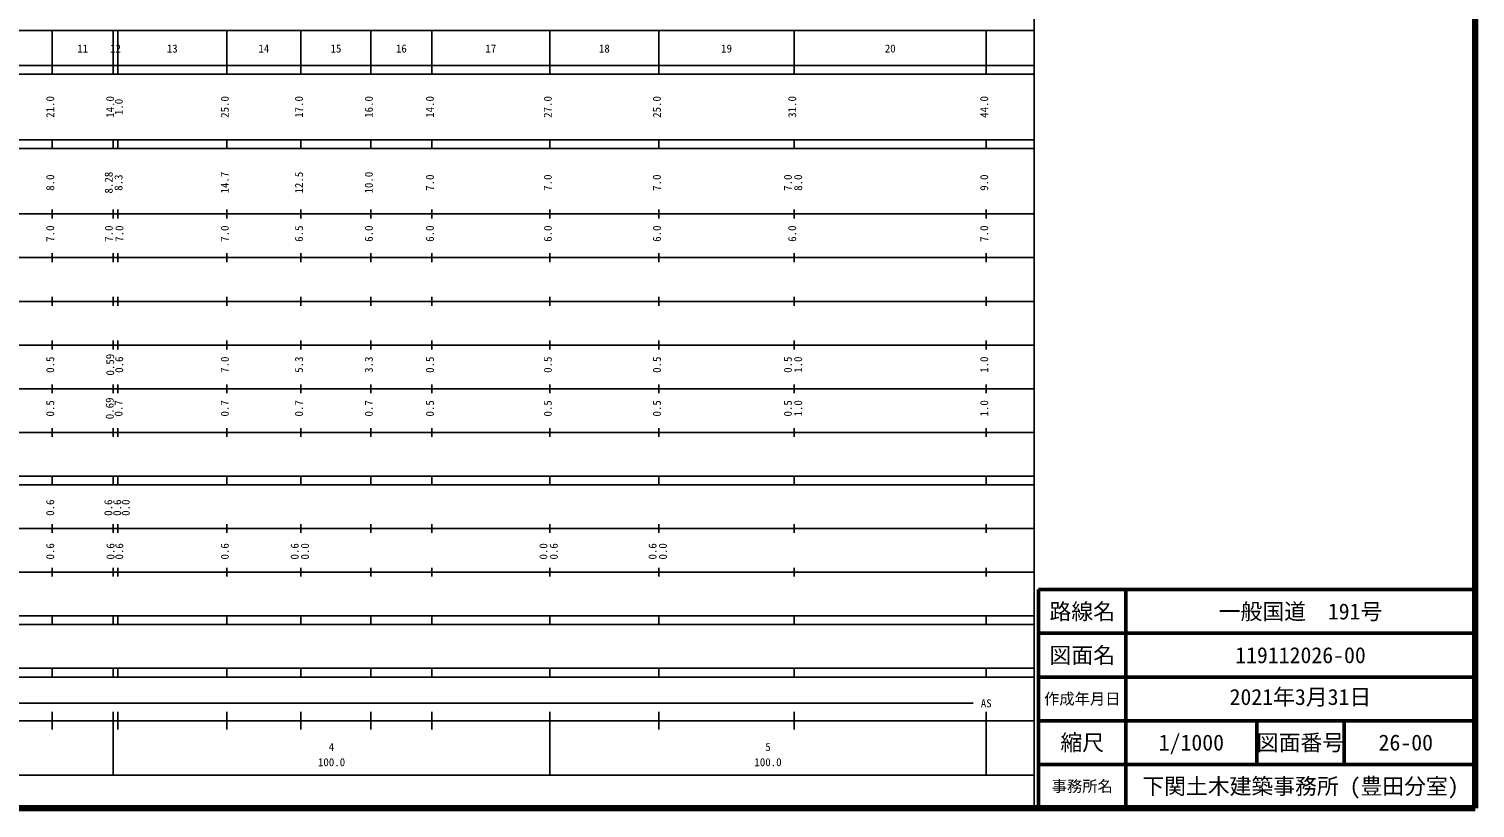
# Model space of a CAD drawing. Units: millimetres on the paper, enlarged 1000 times. Extents: x 40000 to 680000, y 20000 to 380000.
# Drawn here: x 348666 to 680000, y 20000 to 198357 of the extents above; entities that cross this region are included whole.
import ezdxf
from ezdxf.enums import TextEntityAlignment as Align

# ---------------------------------------------------------------- set-up
doc = ezdxf.new("R2010")
doc.units = ezdxf.units.MM
doc.header["$LTSCALE"] = 1000
for name, color, linetype, lineweight in [('M-TTL', 2, 'Continuous', 13), ('M-TTL-BAND', 7, 'Continuous', 25), ('M-TTL-FRAM', 2, 'Continuous', 50), ('M-TTL-LINE', 7, 'Continuous', 50), ('M-TTL-TXT', 7, 'Continuous', 50)]:
    doc.layers.add(name, color=color, linetype=linetype, lineweight=lineweight)
doc.styles.add('ＭＳ ゴシック', font='')
doc.styles.get('ＭＳ ゴシック').set_extended_font_data('MS Gothic')

msp = doc.modelspace()

# ---------------------------------------------------------------- linework, layer by layer
at = {"layer": 'M-TTL', "lineweight": 140}
for p, q in [((680000, 20000), (680000, 380000)), ((40000, 20000), (680000, 20000))]:
    msp.add_line(p, q, dxfattribs=at)
at = {"layer": 'M-TTL-BAND'}
for p, q in [((579000, 20000), (579000, 370000)), ((68000, 198000), (579000, 198000)), ((354000, 188000), (354000, 198000)), ((368000, 188000), (368000, 198000)), ((369000, 188000), (369000, 198000)), ((394000, 188000), (394000, 198000)), ((411000, 188000), (411000, 198000)), ((427000, 188000), (427000, 198000)), ((441000, 188000), (441000, 198000)), ((468000, 188000), (468000, 198000)), ((493000, 188000), (493000, 198000)), ((524000, 188000), (524000, 198000)), ((568000, 188000), (568000, 198000)), ((40000, 190000), (579000, 190000)), ((40000, 188000), (579000, 188000)), ((40000, 173000), (579000, 173000)), ((354000, 171000), (354000, 173000)), ((368000, 171000), (368000, 173000)), ((369000, 171000), (369000, 173000)), ((394000, 171000), (394000, 173000)), ((411000, 171000), (411000, 173000)), ((427000, 171000), (427000, 173000)), ((441000, 171000), (441000, 173000)), ((468000, 171000), (468000, 173000)), ((493000, 171000), (493000, 173000)), ((524000, 171000), (524000, 173000)), ((568000, 171000), (568000, 173000)), ((40000, 171000), (579000, 171000)), ((40000, 156000), (579000, 156000)), ((354000, 155000), (354000, 157000)), ((368000, 155000), (368000, 157000)), ((369000, 155000), (369000, 157000)), ((394000, 155000), (394000, 157000)), ((411000, 155000), (411000, 157000)), ((427000, 155000), (427000, 157000)), ((441000, 155000), (441000, 157000)), ((468000, 155000), (468000, 157000)), ((493000, 155000), (493000, 157000)), ((524000, 155000), (524000, 157000)), ((568000, 155000), (568000, 157000)), ((46000, 146000), (579000, 146000)), ((354000, 145000), (354000, 147000)), ((368000, 145000), (368000, 147000)), ((369000, 145000), (369000, 147000)), ((394000, 145000), (394000, 147000)), ((411000, 145000), (411000, 147000)), ((427000, 145000), (427000, 147000)), ((441000, 145000), (441000, 147000)), ((468000, 145000), (468000, 147000)), ((493000, 145000), (493000, 147000)), ((524000, 145000), (524000, 147000)), ((568000, 145000), (568000, 147000)), ((52000, 136000), (579000, 136000)), ((354000, 135000), (354000, 137000)), ((368000, 135000), (368000, 137000)), ((369000, 135000), (369000, 137000)), ((394000, 135000), (394000, 137000)), ((411000, 135000), (411000, 137000)), ((427000, 135000), (427000, 137000)), ((441000, 135000), (441000, 137000)), ((468000, 135000), (468000, 137000)), ((493000, 135000), (493000, 137000)), ((524000, 135000), (524000, 137000)), ((568000, 135000), (568000, 137000)), ((46000, 126000), (579000, 126000)), ((354000, 125000), (354000, 127000)), ((368000, 125000), (368000, 127000)), ((369000, 125000), (369000, 127000)), ((394000, 125000), (394000, 127000)), ((411000, 125000), (411000, 127000)), ((427000, 125000), (427000, 127000)), ((441000, 125000), (441000, 127000)), ((468000, 125000), (468000, 127000)), ((493000, 125000), (493000, 127000)), ((524000, 125000), (524000, 127000)), ((568000, 125000), (568000, 127000)), ((52000, 116000), (579000, 116000)), ((354000, 115000), (354000, 117000)), ((368000, 115000), (368000, 117000)), ((369000, 115000), (369000, 117000)), ((394000, 115000), (394000, 117000)), ((411000, 115000), (411000, 117000)), ((427000, 115000), (427000, 117000)), ((441000, 115000), (441000, 117000)), ((468000, 115000), (468000, 117000)), ((493000, 115000), (493000, 117000)), ((524000, 115000), (524000, 117000)), ((568000, 115000), (568000, 117000)), ((354000, 105000), (354000, 107000)), ((368000, 105000), (368000, 107000)), ((369000, 105000), (369000, 107000)), ((394000, 105000), (394000, 107000)), ((411000, 105000), (411000, 107000)), ((427000, 105000), (427000, 107000)), ((441000, 105000), (441000, 107000)), ((468000, 105000), (468000, 107000)), ((493000, 105000), (493000, 107000)), ((524000, 105000), (524000, 107000)), ((568000, 105000), (568000, 107000)), ((46000, 106000), (579000, 106000)), ((40000, 96000), (579000, 96000)), ((40000, 94000), (579000, 94000)), ((354000, 94000), (354000, 96000)), ((368000, 94000), (368000, 96000)), ((369000, 94000), (369000, 96000)), ((394000, 94000), (394000, 96000)), ((411000, 94000), (411000, 96000)), ((427000, 94000), (427000, 96000)), ((441000, 94000), (441000, 96000)), ((468000, 94000), (468000, 96000)), ((493000, 94000), (493000, 96000)), ((524000, 94000), (524000, 96000)), ((568000, 94000), (568000, 96000)), ((49000, 84000), (579000, 84000)), ((354000, 83000), (354000, 85000)), ((368000, 83000), (368000, 85000)), ((369000, 83000), (369000, 85000)), ((394000, 83000), (394000, 85000)), ((411000, 83000), (411000, 85000)), ((427000, 83000), (427000, 85000)), ((441000, 83000), (441000, 85000)), ((468000, 83000), (468000, 85000)), ((493000, 83000), (493000, 85000)), ((524000, 83000), (524000, 85000)), ((568000, 83000), (568000, 85000)), ((40000, 74000), (579000, 74000)), ((354000, 73000), (354000, 75000)), ((368000, 73000), (368000, 75000)), ((369000, 73000), (369000, 75000)), ((394000, 73000), (394000, 75000)), ((411000, 73000), (411000, 75000)), ((427000, 73000), (427000, 75000)), ((441000, 73000), (441000, 75000)), ((468000, 73000), (468000, 75000)), ((493000, 73000), (493000, 75000)), ((524000, 73000), (524000, 75000)), ((568000, 73000), (568000, 75000)), ((40000, 64000), (579000, 64000)), ((354000, 62000), (354000, 64000)), ((368000, 62000), (368000, 64000)), ((369000, 62000), (369000, 64000)), ((394000, 62000), (394000, 64000)), ((411000, 62000), (411000, 64000)), ((427000, 62000), (427000, 64000)), ((441000, 62000), (441000, 64000)), ((468000, 62000), (468000, 64000)), ((493000, 62000), (493000, 64000)), ((524000, 62000), (524000, 64000)), ((568000, 62000), (568000, 64000)), ((40000, 62000), (579000, 62000)), ((40000, 52000), (579000, 52000)), ((40000, 50000), (579000, 50000)), ((354000, 50000), (354000, 52000)), ((368000, 50000), (368000, 52000)), ((369000, 50000), (369000, 52000)), ((394000, 50000), (394000, 52000)), ((411000, 50000), (411000, 52000)), ((427000, 50000), (427000, 52000)), ((441000, 50000), (441000, 52000)), ((468000, 50000), (468000, 52000)), ((493000, 50000), (493000, 52000)), ((524000, 50000), (524000, 52000)), ((568000, 50000), (568000, 52000)), ((71000, 44000), (565000, 44000)), ((40000, 40000), (579000, 40000)), ((354000, 38000), (354000, 42000)), ((368000, 27500), (368000, 42000)), ((369000, 38000), (369000, 42000)), ((394000, 38000), (394000, 42000)), ((411000, 38000), (411000, 42000)), ((427000, 38000), (427000, 42000)), ((441000, 38000), (441000, 42000)), ((468000, 27500), (468000, 42000)), ((493000, 38000), (493000, 42000)), ((524000, 38000), (524000, 42000)), ((568000, 27500), (568000, 42000)), ((68000, 27500), (579000, 27500))]:
    msp.add_line(p, q, dxfattribs=at)
at = {"layer": 'M-TTL-FRAM'}
for p, q in [((680000, 70000), (580000, 70000)), ((580000, 70000), (580000, 20000))]:
    msp.add_line(p, q, dxfattribs=at)
at = {"layer": 'M-TTL-LINE'}
for p, q in [((600000, 70000), (600000, 20000)), ((680000, 60000), (580000, 60000)), ((680000, 50000), (580000, 50000)), ((680000, 40000), (580000, 40000)), ((630000, 40000), (630000, 30000)), ((650000, 40000), (650000, 30000)), ((680000, 30000), (580000, 30000))]:
    msp.add_line(p, q, dxfattribs=at)

# ---------------------------------------------------------------- texts
at = {"layer": 'M-TTL-BAND', "style": 'ＭＳ ゴシック'}
for s, p in [('11', (361000, 192405)), ('12', (368500, 192405)), ('13', (381500, 192405)), ('14', (402500, 192405)), ('15', (419000, 192405)), ('16', (434000, 192405)), ('17', (454500, 192405)), ('18', (480500, 192405)), ('19', (508500, 192405)), ('20', (546000, 192405)), ('AS', (568000, 42500)), ('4', (418000, 32523)), ('5', (518000, 32523)), ('100.0', (418000, 29033)), ('100.0', (518000, 29033))]:
    msp.add_text(s, height=1833, dxfattribs=at).set_placement(p, align=Align.BOTTOM_CENTER)
for s, p in [('21.0', (355000, 180500)), ('14.0', (368734, 180500)), ('1.0', (370723, 180500)), ('25.0', (395000, 180500)), ('17.0', (412000, 180500)), ('16.0', (428000, 180500)), ('14.0', (442000, 180500)), ('27.0', (469000, 180500)), ('25.0', (494000, 180500)), ('31.0', (525000, 180500)), ('44.0', (569000, 180500)), ('8.0', (355000, 163174)), ('8.28', (368414, 163174)), ('8.3', (370647, 163174)), ('14.7', (395000, 163174)), ('12.5', (412000, 163174)), ('10.0', (428000, 163174)), ('7.0', (442000, 163174)), ('7.0', (469000, 163174)), ('7.0', (494000, 163174)), ('7.0', (524000, 163174)), ('8.0', (526370, 163174)), ('9.0', (569000, 163174)), ('7.0', (355000, 151500)), ('7.0', (368425, 151500)), ('7.0', (370849, 151500)), ('7.0', (395000, 151500)), ('6.5', (412000, 151500)), ('6.0', (428000, 151500)), ('6.0', (442000, 151500)), ('6.0', (469000, 151500)), ('6.0', (494000, 151500)), ('6.0', (525000, 151500)), ('7.0', (569000, 151500)), ('0.5', (355000, 121500)), ('0.59', (368745, 121500)), ('0.6', (370810, 121500)), ('7.0', (395000, 121500)), ('5.3', (412000, 121500)), ('3.3', (428000, 121500)), ('0.5', (442000, 121500)), ('0.5', (469000, 121500)), ('0.5', (494000, 121500)), ('0.5', (524000, 121500)), ('1.0', (526370, 121500)), ('1.0', (569000, 121500)), ('0.5', (355000, 111500)), ('0.69', (368638, 111500)), ('0.7', (370651, 111500)), ('0.7', (395000, 111500)), ('0.7', (412000, 111500)), ('0.7', (428000, 111500)), ('0.5', (442000, 111500)), ('0.5', (469000, 111500)), ('0.5', (494000, 111500)), ('0.5', (524000, 111500)), ('1.0', (526370, 111500)), ('1.0', (569000, 111500)), ('0.6', (355000, 88764)), ('0.6', (368310, 88764)), ('0.6', (370353, 88764)), ('0.0', (372289, 88764)), ('0.6', (355000, 78764)), ('0.6', (368815, 78764)), ('0.6', (370810, 78764)), ('0.6', (395000, 78764)), ('0.6', (411000, 78764)), ('0.0', (413370, 78764)), ('0.0', (468000, 78764)), ('0.6', (470370, 78764)), ('0.6', (493000, 78764)), ('0.0', (495370, 78764))]:
    msp.add_text(s, height=1833, rotation=90, dxfattribs=at).set_placement(p, align=Align.BOTTOM_CENTER)
at = {"layer": 'M-TTL-TXT', "style": 'ＭＳ ゴシック'}
for s, height, p in [('路線名', 3666, (590000, 65000)), ('路線名', 3666, (590000, 65000)), ('一般国道\u3000191号', 3666, (640000, 65000)), ('図面名', 3666, (590000, 55000)), ('図面名', 3666, (590000, 55000)), ('119112026-00', 3666, (640000, 55000)), ('作成年月日', 2566, (590000, 45000)), ('作成年月日', 2566, (590000, 45000)), ('縮尺', 3666, (590000, 35000)), ('縮尺', 3666, (590000, 35000)), ('1/1000', 3666, (615000, 35000)), ('図面番号', 3666, (640000, 35000)), ('図面番号', 3666, (640000, 35000)), ('26-00', 3666, (664125, 35000)), ('事務所名', 2566, (590000, 25000)), ('事務所名', 2566, (590000, 25000)), ('下関土木建築事務所 (豊田分室)', 3666, (640000, 25000))]:
    msp.add_text(s, height=height, dxfattribs=at).set_placement(p, align=Align.MIDDLE_CENTER)
msp.add_text('2021年3月31日', height=3666, dxfattribs=at).set_placement((623750, 42500), align=Align.BOTTOM_LEFT)

doc.saveas('drawing.dxf')
